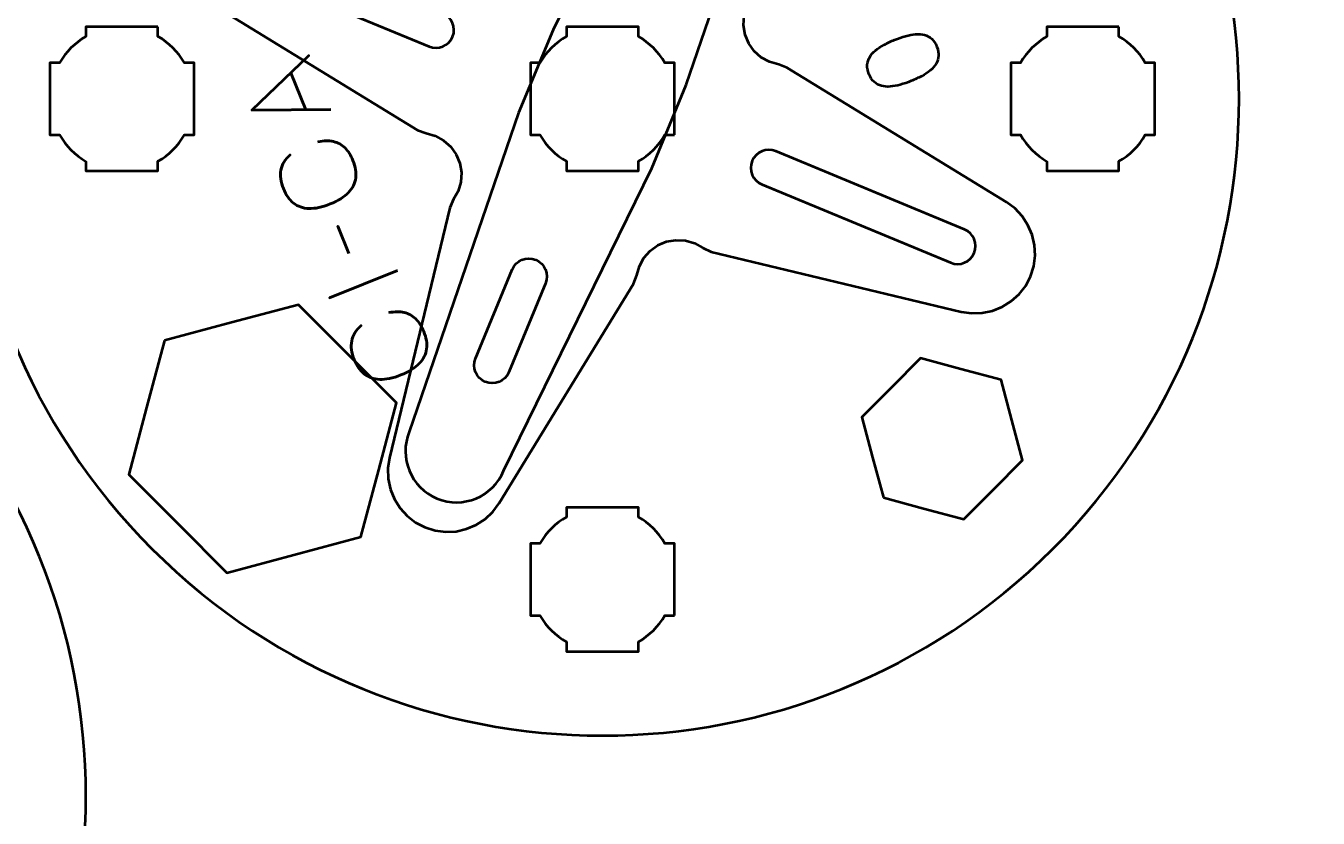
# Model space of a CAD drawing. Header units: centimetres. Extents: x -21 to 0, y -29.7 to 0.
# Drawn here: x -15.6 to -10.22, y -26.66 to -23.36 of the extents above; entities that cross this region are included whole.
import ezdxf

# ---------------------------------------------------------------- set-up
doc = ezdxf.new("R2010")
doc.units = ezdxf.units.CM
doc.header["$MEASUREMENT"] = 0
doc.layers.add('Layer 1', color=7, linetype='Continuous')

msp = doc.modelspace()

# ---------------------------------------------------------------- linework, layer by layer
at = {"layer": 'Layer 1', "color": 1, "lineweight": 53}
msp.add_open_spline([(-21.00003, -29.19995), (-21.00003, -29.19995), (-21.00003, -2.89992), (-21.00003, -2.89992), (-21.00003, -2.89992), (-21.00003, -2.81709), (-20.93286, -2.74992), (-20.85003, -2.74992), (-20.85003, -2.74992), (-20.7672, -2.74992), (-20.70003, -2.68275), (-20.70003, -2.59992), (-20.70003, -2.59992), (-20.70003, -2.51709), (-20.7672, -2.44992), (-20.85003, -2.44992), (-20.85003, -2.44992), (-20.93286, -2.44992), (-21.00003, -2.38275), (-21.00003, -2.29992), (-21.00003, -2.29992), (-21.00003, -2.21709), (-20.93286, -2.14992), (-20.85003, -2.14992), (-20.85003, -2.14992), (-20.7672, -2.14992), (-20.70003, -2.08275), (-20.70003, -1.99992), (-20.70003, -1.99992), (-20.70003, -1.91709), (-20.7672, -1.84992), (-20.85003, -1.84992), (-20.85003, -1.84992), (-20.93286, -1.84992), (-21.00003, -1.78275), (-21.00003, -1.69992), (-21.00003, -1.69992), (-21.00003, -1.61709), (-20.93286, -1.54992), (-20.85003, -1.54992), (-20.85003, -1.54992), (-20.7672, -1.54992), (-20.70003, -1.48275), (-20.70003, -1.39992), (-20.70003, -1.39992), (-20.70003, -1.31709), (-20.7672, -1.24992), (-20.85003, -1.24992), (-20.85003, -1.24992), (-20.93286, -1.24992), (-21.00003, -1.18275), (-21.00003, -1.09992), (-21.00003, -1.09992), (-21.00003, -1.09992), (-21.00003, -0.49992), (-21.00003, -0.49992), (-21.00003, -0.49992), (-21.00003, -0.22295), (-20.77694, 0.00004), (-20.49994, 0.00004), (-20.49994, 0.00004), (-20.49994, 0.00004), (-0.50008, 0.00004), (-0.50008, 0.00004), (-0.50008, 0.00004), (-0.22294, 0.00004), (0.00002, -0.22295), (0.00002, -0.49992), (0.00002, -0.49992), (0.00002, -0.49992), (0.00002, -29.19995), (0.00002, -29.19995), (0.00002, -29.19995), (0.00002, -29.47695), (-0.22294, -29.70004), (-0.50008, -29.70004), (-0.50008, -29.70004), (-0.50008, -29.70004), (-20.49994, -29.70004), (-20.49994, -29.70004), (-20.49994, -29.70004), (-20.77694, -29.70004), (-21.00003, -29.47695), (-21.00003, -29.19995)], degree=3, knots=[0, 0, 0, 0, 0.047619, 0.047619, 0.047619, 0.047619, 0.0952381, 0.0952381, 0.0952381, 0.0952381, 0.1428571, 0.1428571, 0.1428571, 0.1428571, 0.1904762, 0.1904762, 0.1904762, 0.1904762, 0.2380952, 0.2380952, 0.2380952, 0.2380952, 0.2857143, 0.2857143, 0.2857143, 0.2857143, 0.3333333, 0.3333333, 0.3333333, 0.3333333, 0.3809524, 0.3809524, 0.3809524, 0.3809524, 0.4285714, 0.4285714, 0.4285714, 0.4285714, 0.4761905, 0.4761905, 0.4761905, 0.4761905, 0.5238095, 0.5238095, 0.5238095, 0.5238095, 0.5714286, 0.5714286, 0.5714286, 0.5714286, 0.6190476, 0.6190476, 0.6190476, 0.6190476, 0.6666667, 0.6666667, 0.6666667, 0.6666667, 0.7142857, 0.7142857, 0.7142857, 0.7142857, 0.7619048, 0.7619048, 0.7619048, 0.7619048, 0.8095238, 0.8095238, 0.8095238, 0.8095238, 0.8571429, 0.8571429, 0.8571429, 0.8571429, 0.9047619, 0.9047619, 0.9047619, 0.9047619, 0.952381, 0.952381, 0.952381, 0.952381, 1, 1, 1, 1], dxfattribs=at)
at = {"layer": 'Layer 1', "color": 3, "lineweight": 53}
for points in [[(-15.07368, -21.78858), (-14.03898, -20.75388), (-12.36074, -20.75388), (-11.32601, -21.78861), (-11.32601, -21.78861), (-10.29131, -22.82331), (-10.29131, -24.50155), (-11.32601, -25.53625), (-11.32601, -25.53625), (-12.36074, -26.57097), (-14.03898, -26.57097), (-15.07368, -25.53627), (-15.07368, -25.53627), (-16.10841, -24.50155), (-16.10841, -22.82331), (-15.07368, -21.78858)], [(-19.87373, -24.68858), (-18.83903, -23.65388), (-17.16079, -23.65388), (-16.12606, -24.68861), (-16.12606, -24.68861), (-15.09136, -25.72331), (-15.09136, -27.40155), (-16.12606, -28.43625), (-16.12606, -28.43625), (-17.16079, -29.47097), (-18.83903, -29.47097), (-19.87373, -28.43627), (-19.87373, -28.43627), (-20.90846, -27.40155), (-20.90846, -25.72331), (-19.87373, -24.68858)]]:
    msp.add_open_spline(points, degree=3, knots=[0, 0, 0, 0, 0.25, 0.25, 0.25, 0.25, 0.5, 0.5, 0.5, 0.5, 0.75, 0.75, 0.75, 0.75, 1, 1, 1, 1], dxfattribs=at)
at = {"layer": 'Layer 1', "color": 5, "lineweight": 53}
for points, knots in [([(-14.08577, -25.15642), (-14.08577, -25.15642), (-13.8355, -24.11547), (-13.8355, -24.11547), (-13.8355, -24.11547), (-13.8355, -24.11547), (-13.81991, -24.07991), (-13.81991, -24.07991), (-13.81991, -24.07991), (-13.81991, -24.07991), (-13.80066, -24.04587), (-13.80066, -24.04587), (-13.80066, -24.04587), (-13.80066, -24.04587), (-13.78947, -24.0085), (-13.78947, -24.0085), (-13.78947, -24.0085), (-13.78947, -24.0085), (-13.78694, -23.96926), (-13.78694, -23.96926), (-13.78694, -23.96926), (-13.78694, -23.96926), (-13.79366, -23.9296), (-13.79366, -23.9296), (-13.79366, -23.9296), (-13.79366, -23.9296), (-13.80868, -23.89338), (-13.80868, -23.89338), (-13.80868, -23.89338), (-13.80868, -23.89338), (-13.83152, -23.86162), (-13.83152, -23.86162), (-13.83152, -23.86162), (-13.83152, -23.86162), (-13.86077, -23.83493), (-13.86077, -23.83493), (-13.86077, -23.83493), (-13.86077, -23.83493), (-13.89585, -23.81611), (-13.89585, -23.81611), (-13.89585, -23.81611), (-13.89585, -23.81611), (-13.93351, -23.80565), (-13.93351, -23.80565), (-13.93351, -23.80565), (-13.93351, -23.80565), (-13.96998, -23.79227), (-13.96998, -23.79227), (-13.96998, -23.79227), (-13.96998, -23.79227), (-14.88198, -23.23273), (-14.88198, -23.23273), (-14.88198, -23.23273), (-14.88198, -23.23273), (-14.91757, -23.20685), (-14.91757, -23.20685), (-14.91757, -23.20685), (-14.91757, -23.20685), (-14.94717, -23.17486), (-14.94717, -23.17486), (-14.94717, -23.17486), (-14.94717, -23.17486), (-14.97145, -23.13823), (-14.97145, -23.13823), (-14.97145, -23.13823), (-14.97145, -23.13823), (-14.9889, -23.09757), (-14.9889, -23.09757), (-14.9889, -23.09757), (-14.9889, -23.09757), (-14.99838, -23.0542), (-14.99838, -23.0542), (-14.99838, -23.0542), (-14.99838, -23.0542), (-15.00078, -23.01033), (-15.00078, -23.01033), (-15.00078, -23.01033), (-15.00078, -23.01033), (-14.99539, -22.96627), (-14.99539, -22.96627), (-14.99539, -22.96627), (-14.99539, -22.96627), (-14.98238, -22.9245), (-14.98238, -22.9245), (-14.98238, -22.9245), (-14.98238, -22.9245), (-14.96174, -22.88503), (-14.96174, -22.88503), (-14.96174, -22.88503), (-14.96174, -22.88503), (-14.93439, -22.85007), (-14.93439, -22.85007), (-14.93439, -22.85007), (-14.93439, -22.85007), (-14.90168, -22.82075), (-14.90168, -22.82075), (-14.90168, -22.82075), (-14.90168, -22.82075), (-14.86461, -22.79752), (-14.86461, -22.79752), (-14.86461, -22.79752), (-14.86461, -22.79752), (-14.82352, -22.7811), (-14.82352, -22.7811), (-14.82352, -22.7811), (-14.82352, -22.7811), (-14.78015, -22.77163), (-14.78015, -22.77163), (-14.78015, -22.77163), (-14.78015, -22.77163), (-14.7366, -22.76995), (-14.7366, -22.76995), (-14.7366, -22.76995), (-14.7366, -22.76995), (-14.69313, -22.77681), (-14.69313, -22.77681), (-14.69313, -22.77681), (-14.69313, -22.77681), (-13.6529, -23.02677), (-13.6529, -23.02677), (-13.6529, -23.02677), (-13.6529, -23.02677), (-13.61735, -23.04236), (-13.61735, -23.04236), (-13.61735, -23.04236), (-13.61735, -23.04236), (-13.58332, -23.0616), (-13.58332, -23.0616), (-13.58332, -23.0616), (-13.58332, -23.0616), (-13.54521, -23.07309), (-13.54521, -23.07309), (-13.54521, -23.07309), (-13.54521, -23.07309), (-13.50565, -23.0749), (-13.50565, -23.0749), (-13.50565, -23.0749), (-13.50565, -23.0749), (-13.46705, -23.06861), (-13.46705, -23.06861), (-13.46705, -23.06861), (-13.46705, -23.06861), (-13.43081, -23.05361), (-13.43081, -23.05361), (-13.43081, -23.05361), (-13.43081, -23.05361), (-13.39832, -23.03105), (-13.39832, -23.03105), (-13.39832, -23.03105), (-13.39832, -23.03105), (-13.37236, -23.0015), (-13.37236, -23.0015), (-13.37236, -23.0015), (-13.37236, -23.0015), (-13.35355, -22.96644), (-13.35355, -22.96644), (-13.35355, -22.96644), (-13.35355, -22.96644), (-13.34309, -22.92875), (-13.34309, -22.92875), (-13.34309, -22.92875), (-13.34309, -22.92875), (-13.32897, -22.89259), (-13.32897, -22.89259), (-13.32897, -22.89259), (-13.32897, -22.89259), (-12.77017, -21.9803), (-12.77017, -21.9803), (-12.77017, -21.9803), (-12.77017, -21.9803), (-12.7443, -21.94473), (-12.7443, -21.94473), (-12.7443, -21.94473), (-12.7443, -21.94473), (-12.71201, -21.91437), (-12.71201, -21.91437), (-12.71201, -21.91437), (-12.71201, -21.91437), (-12.67464, -21.89042), (-12.67464, -21.89042), (-12.67464, -21.89042), (-12.67464, -21.89042), (-12.63398, -21.87297), (-12.63398, -21.87297), (-12.63398, -21.87297), (-12.63398, -21.87297), (-12.59135, -21.86319), (-12.59135, -21.86319), (-12.59135, -21.86319), (-12.59135, -21.86319), (-12.54748, -21.86078), (-12.54748, -21.86078), (-12.54748, -21.86078), (-12.54748, -21.86078), (-12.50342, -21.86617), (-12.50342, -21.86617), (-12.50342, -21.86617), (-12.50342, -21.86617), (-12.46165, -21.87918), (-12.46165, -21.87918), (-12.46165, -21.87918), (-12.46165, -21.87918), (-12.42219, -21.89982), (-12.42219, -21.89982), (-12.42219, -21.89982), (-12.42219, -21.89982), (-12.38721, -21.92717), (-12.38721, -21.92717), (-12.38721, -21.92717), (-12.38721, -21.92717), (-12.35789, -21.95989), (-12.35789, -21.95989), (-12.35789, -21.95989), (-12.35789, -21.95989), (-12.33466, -21.99695), (-12.33466, -21.99695), (-12.33466, -21.99695), (-12.33466, -21.99695), (-12.31825, -22.03804), (-12.31825, -22.03804), (-12.31825, -22.03804), (-12.31825, -22.03804), (-12.30876, -22.08141), (-12.30876, -22.08141), (-12.30876, -22.08141), (-12.30876, -22.08141), (-12.30739, -22.1257), (-12.30739, -22.1257), (-12.30739, -22.1257), (-12.30739, -22.1257), (-12.31425, -22.16915), (-12.31425, -22.16915), (-12.31425, -22.16915), (-12.31425, -22.16915), (-12.56421, -23.20936), (-12.56421, -23.20936), (-12.56421, -23.20936), (-12.56421, -23.20936), (-12.5798, -23.24492), (-12.5798, -23.24492), (-12.5798, -23.24492), (-12.5798, -23.24492), (-12.59904, -23.27896), (-12.59904, -23.27896), (-12.59904, -23.27896), (-12.59904, -23.27896), (-12.61054, -23.31706), (-12.61054, -23.31706), (-12.61054, -23.31706), (-12.61054, -23.31706), (-12.61308, -23.35631), (-12.61308, -23.35631), (-12.61308, -23.35631), (-12.61308, -23.35631), (-12.60605, -23.39524), (-12.60605, -23.39524), (-12.60605, -23.39524), (-12.60605, -23.39524), (-12.59104, -23.43146), (-12.59104, -23.43146), (-12.59104, -23.43146), (-12.59104, -23.43146), (-12.56818, -23.46322), (-12.56818, -23.46322), (-12.56818, -23.46322), (-12.56818, -23.46322), (-12.53894, -23.4899), (-12.53894, -23.4899), (-12.53894, -23.4899), (-12.53894, -23.4899), (-12.50387, -23.50872), (-12.50387, -23.50872), (-12.50387, -23.50872), (-12.50387, -23.50872), (-12.4662, -23.51918), (-12.4662, -23.51918), (-12.4662, -23.51918), (-12.4662, -23.51918), (-12.43076, -23.533), (-12.43076, -23.533), (-12.43076, -23.533), (-12.43076, -23.533), (-11.51774, -24.09209), (-11.51774, -24.09209), (-11.51774, -24.09209), (-11.51774, -24.09209), (-11.48217, -24.11798), (-11.48217, -24.11798), (-11.48217, -24.11798), (-11.48217, -24.11798), (-11.45254, -24.14997), (-11.45254, -24.14997), (-11.45254, -24.14997), (-11.45254, -24.14997), (-11.42858, -24.18733), (-11.42858, -24.18733), (-11.42858, -24.18733), (-11.42858, -24.18733), (-11.41113, -24.22799), (-11.41113, -24.22799), (-11.41113, -24.22799), (-11.41113, -24.22799), (-11.40135, -24.27063), (-11.40135, -24.27063), (-11.40135, -24.27063), (-11.40135, -24.27063), (-11.39896, -24.31449), (-11.39896, -24.31449), (-11.39896, -24.31449), (-11.39896, -24.31449), (-11.40433, -24.35856), (-11.40433, -24.35856), (-11.40433, -24.35856), (-11.40433, -24.35856), (-11.41765, -24.40106), (-11.41765, -24.40106), (-11.41765, -24.40106), (-11.41765, -24.40106), (-11.43799, -24.4398), (-11.43799, -24.4398), (-11.43799, -24.4398), (-11.43799, -24.4398), (-11.46534, -24.47476), (-11.46534, -24.47476), (-11.46534, -24.47476), (-11.46534, -24.47476), (-11.49805, -24.50408), (-11.49805, -24.50408), (-11.49805, -24.50408), (-11.49805, -24.50408), (-11.53542, -24.52805), (-11.53542, -24.52805), (-11.53542, -24.52805), (-11.53542, -24.52805), (-11.57651, -24.54446), (-11.57651, -24.54446), (-11.57651, -24.54446), (-11.57651, -24.54446), (-11.61957, -24.5532), (-11.61957, -24.5532), (-11.61957, -24.5532), (-11.61957, -24.5532), (-11.66314, -24.55488), (-11.66314, -24.55488), (-11.66314, -24.55488), (-11.66314, -24.55488), (-11.7066, -24.54802), (-11.7066, -24.54802), (-11.7066, -24.54802), (-11.7066, -24.54802), (-12.74784, -24.2985), (-12.74784, -24.2985), (-12.74784, -24.2985), (-12.74784, -24.2985), (-12.78236, -24.28248), (-12.78236, -24.28248), (-12.78236, -24.28248), (-12.78236, -24.28248), (-12.8164, -24.26323), (-12.8164, -24.26323), (-12.8164, -24.26323), (-12.8164, -24.26323), (-12.85451, -24.25174), (-12.85451, -24.25174), (-12.85451, -24.25174), (-12.85451, -24.25174), (-12.89405, -24.24994), (-12.89405, -24.24994), (-12.89405, -24.24994), (-12.89405, -24.24994), (-12.93267, -24.25623), (-12.93267, -24.25623), (-12.93267, -24.25623), (-12.93267, -24.25623), (-12.96889, -24.27123), (-12.96889, -24.27123), (-12.96889, -24.27123), (-12.96889, -24.27123), (-13.00169, -24.29452), (-13.00169, -24.29452), (-13.00169, -24.29452), (-13.00169, -24.29452), (-13.02765, -24.32406), (-13.02765, -24.32406), (-13.02765, -24.32406), (-13.02765, -24.32406), (-13.04616, -24.3584), (-13.04616, -24.3584), (-13.04616, -24.3584), (-13.04616, -24.3584), (-13.05662, -24.39608), (-13.05662, -24.39608), (-13.05662, -24.39608), (-13.05662, -24.39608), (-13.07075, -24.43224), (-13.07075, -24.43224), (-13.07075, -24.43224), (-13.07075, -24.43224), (-13.62984, -25.34527), (-13.62984, -25.34527), (-13.62984, -25.34527), (-13.62984, -25.34527), (-13.65572, -25.38085), (-13.65572, -25.38085), (-13.65572, -25.38085), (-13.65572, -25.38085), (-13.68801, -25.4112), (-13.68801, -25.4112), (-13.68801, -25.4112), (-13.68801, -25.4112), (-13.72538, -25.43516), (-13.72538, -25.43516), (-13.72538, -25.43516), (-13.72538, -25.43516), (-13.76574, -25.45188), (-13.76574, -25.45188), (-13.76574, -25.45188), (-13.76574, -25.45188), (-13.80867, -25.46239), (-13.80867, -25.46239), (-13.80867, -25.46239), (-13.80867, -25.46239), (-13.85224, -25.46407), (-13.85224, -25.46407), (-13.85224, -25.46407), (-13.85224, -25.46407), (-13.89631, -25.45867), (-13.89631, -25.45867), (-13.89631, -25.45867), (-13.89631, -25.45867), (-13.93881, -25.44536), (-13.93881, -25.44536), (-13.93881, -25.44536), (-13.93881, -25.44536), (-13.97754, -25.42502), (-13.97754, -25.42502), (-13.97754, -25.42502), (-13.97754, -25.42502), (-14.01251, -25.39768), (-14.01251, -25.39768), (-14.01251, -25.39768), (-14.01251, -25.39768), (-14.04213, -25.36569), (-14.04213, -25.36569), (-14.04213, -25.36569), (-14.04213, -25.36569), (-14.06506, -25.3279), (-14.06506, -25.3279), (-14.06506, -25.3279), (-14.06506, -25.3279), (-14.08177, -25.28754), (-14.08177, -25.28754), (-14.08177, -25.28754), (-14.08177, -25.28754), (-14.09126, -25.24417), (-14.09126, -25.24417), (-14.09126, -25.24417), (-14.09126, -25.24417), (-14.09262, -25.19988), (-14.09262, -25.19988), (-14.09262, -25.19988), (-14.09262, -25.19988), (-14.08577, -25.15642), (-14.08577, -25.15642)], [0, 0, 0, 0, 0.0086207, 0.0086207, 0.0086207, 0.0086207, 0.0172414, 0.0172414, 0.0172414, 0.0172414, 0.0258621, 0.0258621, 0.0258621, 0.0258621, 0.0344828, 0.0344828, 0.0344828, 0.0344828, 0.0431034, 0.0431034, 0.0431034, 0.0431034, 0.0517241, 0.0517241, 0.0517241, 0.0517241, 0.0603448, 0.0603448, 0.0603448, 0.0603448, 0.0689655, 0.0689655, 0.0689655, 0.0689655, 0.0775862, 0.0775862, 0.0775862, 0.0775862, 0.0862069, 0.0862069, 0.0862069, 0.0862069, 0.0948276, 0.0948276, 0.0948276, 0.0948276, 0.1034483, 0.1034483, 0.1034483, 0.1034483, 0.112069, 0.112069, 0.112069, 0.112069, 0.1206897, 0.1206897, 0.1206897, 0.1206897, 0.1293103, 0.1293103, 0.1293103, 0.1293103, 0.137931, 0.137931, 0.137931, 0.137931, 0.1465517, 0.1465517, 0.1465517, 0.1465517, 0.1551724, 0.1551724, 0.1551724, 0.1551724, 0.1637931, 0.1637931, 0.1637931, 0.1637931, 0.1724138, 0.1724138, 0.1724138, 0.1724138, 0.1810345, 0.1810345, 0.1810345, 0.1810345, 0.1896552, 0.1896552, 0.1896552, 0.1896552, 0.1982759, 0.1982759, 0.1982759, 0.1982759, 0.2068966, 0.2068966, 0.2068966, 0.2068966, 0.2155172, 0.2155172, 0.2155172, 0.2155172, 0.2241379, 0.2241379, 0.2241379, 0.2241379, 0.2327586, 0.2327586, 0.2327586, 0.2327586, 0.2413793, 0.2413793, 0.2413793, 0.2413793, 0.25, 0.25, 0.25, 0.25, 0.2586207, 0.2586207, 0.2586207, 0.2586207, 0.2672414, 0.2672414, 0.2672414, 0.2672414, 0.2758621, 0.2758621, 0.2758621, 0.2758621, 0.2844828, 0.2844828, 0.2844828, 0.2844828, 0.2931034, 0.2931034, 0.2931034, 0.2931034, 0.3017241, 0.3017241, 0.3017241, 0.3017241, 0.3103448, 0.3103448, 0.3103448, 0.3103448, 0.3189655, 0.3189655, 0.3189655, 0.3189655, 0.3275862, 0.3275862, 0.3275862, 0.3275862, 0.3362069, 0.3362069, 0.3362069, 0.3362069, 0.3448276, 0.3448276, 0.3448276, 0.3448276, 0.3534483, 0.3534483, 0.3534483, 0.3534483, 0.362069, 0.362069, 0.362069, 0.362069, 0.3706897, 0.3706897, 0.3706897, 0.3706897, 0.3793103, 0.3793103, 0.3793103, 0.3793103, 0.387931, 0.387931, 0.387931, 0.387931, 0.3965517, 0.3965517, 0.3965517, 0.3965517, 0.4051724, 0.4051724, 0.4051724, 0.4051724, 0.4137931, 0.4137931, 0.4137931, 0.4137931, 0.4224138, 0.4224138, 0.4224138, 0.4224138, 0.4310345, 0.4310345, 0.4310345, 0.4310345, 0.4396552, 0.4396552, 0.4396552, 0.4396552, 0.4482759, 0.4482759, 0.4482759, 0.4482759, 0.4568966, 0.4568966, 0.4568966, 0.4568966, 0.4655172, 0.4655172, 0.4655172, 0.4655172, 0.4741379, 0.4741379, 0.4741379, 0.4741379, 0.4827586, 0.4827586, 0.4827586, 0.4827586, 0.4913793, 0.4913793, 0.4913793, 0.4913793, 0.5, 0.5, 0.5, 0.5, 0.5086207, 0.5086207, 0.5086207, 0.5086207, 0.5172414, 0.5172414, 0.5172414, 0.5172414, 0.5258621, 0.5258621, 0.5258621, 0.5258621, 0.5344828, 0.5344828, 0.5344828, 0.5344828, 0.5431034, 0.5431034, 0.5431034, 0.5431034, 0.5517241, 0.5517241, 0.5517241, 0.5517241, 0.5603448, 0.5603448, 0.5603448, 0.5603448, 0.5689655, 0.5689655, 0.5689655, 0.5689655, 0.5775862, 0.5775862, 0.5775862, 0.5775862, 0.5862069, 0.5862069, 0.5862069, 0.5862069, 0.5948276, 0.5948276, 0.5948276, 0.5948276, 0.6034483, 0.6034483, 0.6034483, 0.6034483, 0.612069, 0.612069, 0.612069, 0.612069, 0.6206897, 0.6206897, 0.6206897, 0.6206897, 0.6293103, 0.6293103, 0.6293103, 0.6293103, 0.637931, 0.637931, 0.637931, 0.637931, 0.6465517, 0.6465517, 0.6465517, 0.6465517, 0.6551724, 0.6551724, 0.6551724, 0.6551724, 0.6637931, 0.6637931, 0.6637931, 0.6637931, 0.6724138, 0.6724138, 0.6724138, 0.6724138, 0.6810345, 0.6810345, 0.6810345, 0.6810345, 0.6896552, 0.6896552, 0.6896552, 0.6896552, 0.6982759, 0.6982759, 0.6982759, 0.6982759, 0.7068966, 0.7068966, 0.7068966, 0.7068966, 0.7155172, 0.7155172, 0.7155172, 0.7155172, 0.7241379, 0.7241379, 0.7241379, 0.7241379, 0.7327586, 0.7327586, 0.7327586, 0.7327586, 0.7413793, 0.7413793, 0.7413793, 0.7413793, 0.75, 0.75, 0.75, 0.75, 0.7586207, 0.7586207, 0.7586207, 0.7586207, 0.7672414, 0.7672414, 0.7672414, 0.7672414, 0.7758621, 0.7758621, 0.7758621, 0.7758621, 0.7844828, 0.7844828, 0.7844828, 0.7844828, 0.7931034, 0.7931034, 0.7931034, 0.7931034, 0.8017241, 0.8017241, 0.8017241, 0.8017241, 0.8103448, 0.8103448, 0.8103448, 0.8103448, 0.8189655, 0.8189655, 0.8189655, 0.8189655, 0.8275862, 0.8275862, 0.8275862, 0.8275862, 0.8362069, 0.8362069, 0.8362069, 0.8362069, 0.8448276, 0.8448276, 0.8448276, 0.8448276, 0.8534483, 0.8534483, 0.8534483, 0.8534483, 0.862069, 0.862069, 0.862069, 0.862069, 0.8706897, 0.8706897, 0.8706897, 0.8706897, 0.8793103, 0.8793103, 0.8793103, 0.8793103, 0.887931, 0.887931, 0.887931, 0.887931, 0.8965517, 0.8965517, 0.8965517, 0.8965517, 0.9051724, 0.9051724, 0.9051724, 0.9051724, 0.9137931, 0.9137931, 0.9137931, 0.9137931, 0.9224138, 0.9224138, 0.9224138, 0.9224138, 0.9310345, 0.9310345, 0.9310345, 0.9310345, 0.9396552, 0.9396552, 0.9396552, 0.9396552, 0.9482759, 0.9482759, 0.9482759, 0.9482759, 0.9568966, 0.9568966, 0.9568966, 0.9568966, 0.9655172, 0.9655172, 0.9655172, 0.9655172, 0.9741379, 0.9741379, 0.9741379, 0.9741379, 0.9827586, 0.9827586, 0.9827586, 0.9827586, 0.9913793, 0.9913793, 0.9913793, 0.9913793, 1, 1, 1, 1]), ([(-12.85095, -23.604), (-12.85095, -23.604), (-12.99445, -23.95045), (-12.99445, -23.95045), (-12.99445, -23.95045), (-12.99445, -23.95045), (-13.61105, -25.2104), (-13.61105, -25.2104), (-13.61105, -25.2104), (-13.65584, -25.31853), (-13.78056, -25.37019), (-13.88869, -25.3254), (-13.88869, -25.3254), (-13.99682, -25.28061), (-14.04849, -25.15589), (-14.0037, -25.04776), (-14.0037, -25.04776), (-14.0037, -25.04776), (-13.54878, -23.72084), (-13.54878, -23.72084), (-13.54878, -23.72084), (-13.54878, -23.72084), (-13.40527, -23.37439), (-13.40527, -23.37439), (-13.40527, -23.37439), (-13.40527, -23.37439), (-12.78868, -22.11444), (-12.78868, -22.11444), (-12.78868, -22.11444), (-12.74389, -22.00631), (-12.61916, -21.95465), (-12.51103, -21.99944), (-12.51103, -21.99944), (-12.4029, -22.04423), (-12.35124, -22.16895), (-12.39603, -22.27708), (-12.39603, -22.27708), (-12.39603, -22.27708), (-12.85095, -23.604), (-12.85095, -23.604)], [0, 0, 0, 0, 0.1, 0.1, 0.1, 0.1, 0.2, 0.2, 0.2, 0.2, 0.3, 0.3, 0.3, 0.3, 0.4, 0.4, 0.4, 0.4, 0.5, 0.5, 0.5, 0.5, 0.6, 0.6, 0.6, 0.6, 0.7, 0.7, 0.7, 0.7, 0.8, 0.8, 0.8, 0.8, 0.9, 0.9, 0.9, 0.9, 1, 1, 1, 1]), ([(-11.80788, -23.44514), (-11.81347, -23.43141), (-11.82065, -23.42055), (-11.82933, -23.41265), (-11.82933, -23.41265), (-11.83808, -23.40467), (-11.84804, -23.39922), (-11.85931, -23.39616), (-11.85931, -23.39616), (-11.87058, -23.39316), (-11.88284, -23.39214), (-11.89611, -23.39315), (-11.89611, -23.39315), (-11.90938, -23.39417), (-11.92338, -23.39673), (-11.9381, -23.4009), (-11.9381, -23.4009), (-11.95288, -23.40501), (-11.96802, -23.41031), (-11.98374, -23.41665), (-11.98374, -23.41665), (-11.99932, -23.42295), (-12.01391, -23.42966), (-12.02731, -23.43695), (-12.02731, -23.43695), (-12.04078, -23.44418), (-12.05263, -23.45204), (-12.06287, -23.46056), (-12.06287, -23.46056), (-12.07318, -23.46908), (-12.0813, -23.47832), (-12.08731, -23.48829), (-12.08731, -23.48829), (-12.09333, -23.49833), (-12.09673, -23.50923), (-12.09754, -23.52094), (-12.09754, -23.52094), (-12.09829, -23.53271), (-12.09592, -23.5455), (-12.09047, -23.55932), (-12.09047, -23.55932), (-12.0848, -23.57305), (-12.07763, -23.58391), (-12.06888, -23.59182), (-12.06888, -23.59182), (-12.06013, -23.59972), (-12.05015, -23.60525), (-12.03889, -23.60823), (-12.03889, -23.60823), (-12.02757, -23.61123), (-12.0153, -23.61225), (-12.00202, -23.61124), (-12.00202, -23.61124), (-11.98874, -23.61022), (-11.97476, -23.60767), (-11.96005, -23.60349), (-11.96005, -23.60349), (-11.94533, -23.59938), (-11.93018, -23.59416), (-11.9146, -23.5878), (-11.9146, -23.5878), (-11.89889, -23.58152), (-11.8843, -23.57473), (-11.87082, -23.56744), (-11.87082, -23.56744), (-11.85736, -23.56022), (-11.84543, -23.55235), (-11.83519, -23.54383), (-11.83519, -23.54383), (-11.82497, -23.53538), (-11.81684, -23.52607), (-11.8109, -23.5161), (-11.8109, -23.5161), (-11.80488, -23.50614), (-11.80148, -23.49523), (-11.80074, -23.48346), (-11.80074, -23.48346), (-11.8, -23.47174), (-11.80236, -23.45895), (-11.80788, -23.44514)], [0, 0, 0, 0, 0.05, 0.05, 0.05, 0.05, 0.1, 0.1, 0.1, 0.1, 0.15, 0.15, 0.15, 0.15, 0.2, 0.2, 0.2, 0.2, 0.25, 0.25, 0.25, 0.25, 0.3, 0.3, 0.3, 0.3, 0.35, 0.35, 0.35, 0.35, 0.4, 0.4, 0.4, 0.4, 0.45, 0.45, 0.45, 0.45, 0.5, 0.5, 0.5, 0.5, 0.55, 0.55, 0.55, 0.55, 0.6, 0.6, 0.6, 0.6, 0.65, 0.65, 0.65, 0.65, 0.7, 0.7, 0.7, 0.7, 0.75, 0.75, 0.75, 0.75, 0.8, 0.8, 0.8, 0.8, 0.85, 0.85, 0.85, 0.85, 0.9, 0.9, 0.9, 0.9, 0.95, 0.95, 0.95, 0.95, 1, 1, 1, 1]), ([(-11.80788, -23.44514), (-11.81347, -23.43141), (-11.82065, -23.42055), (-11.82933, -23.41265), (-11.82933, -23.41265), (-11.83808, -23.40467), (-11.84804, -23.39922), (-11.85931, -23.39616), (-11.85931, -23.39616), (-11.87058, -23.39316), (-11.88284, -23.39214), (-11.89611, -23.39315), (-11.89611, -23.39315), (-11.90938, -23.39417), (-11.92338, -23.39673), (-11.9381, -23.4009), (-11.9381, -23.4009), (-11.95288, -23.40501), (-11.96802, -23.41031), (-11.98374, -23.41665), (-11.98374, -23.41665), (-11.99932, -23.42295), (-12.01391, -23.42966), (-12.02731, -23.43695), (-12.02731, -23.43695), (-12.04078, -23.44418), (-12.05263, -23.45204), (-12.06287, -23.46056), (-12.06287, -23.46056), (-12.07318, -23.46908), (-12.0813, -23.47832), (-12.08731, -23.48829), (-12.08731, -23.48829), (-12.09333, -23.49833), (-12.09673, -23.50923), (-12.09754, -23.52094), (-12.09754, -23.52094), (-12.09829, -23.53271), (-12.09592, -23.5455), (-12.09047, -23.55932), (-12.09047, -23.55932), (-12.0848, -23.57305), (-12.07763, -23.58391), (-12.06888, -23.59182), (-12.06888, -23.59182), (-12.06013, -23.59972), (-12.05015, -23.60525), (-12.03889, -23.60823), (-12.03889, -23.60823), (-12.02757, -23.61123), (-12.0153, -23.61225), (-12.00202, -23.61124), (-12.00202, -23.61124), (-11.98874, -23.61022), (-11.97476, -23.60767), (-11.96005, -23.60349), (-11.96005, -23.60349), (-11.94533, -23.59938), (-11.93018, -23.59416), (-11.9146, -23.5878), (-11.9146, -23.5878), (-11.89889, -23.58152), (-11.8843, -23.57473), (-11.87082, -23.56744), (-11.87082, -23.56744), (-11.85736, -23.56022), (-11.84543, -23.55235), (-11.83519, -23.54383), (-11.83519, -23.54383), (-11.82497, -23.53538), (-11.81684, -23.52607), (-11.8109, -23.5161), (-11.8109, -23.5161), (-11.80488, -23.50614), (-11.80148, -23.49523), (-11.80074, -23.48346), (-11.80074, -23.48346), (-11.8, -23.47174), (-11.80236, -23.45895), (-11.80788, -23.44514)], [0, 0, 0, 0, 0.05, 0.05, 0.05, 0.05, 0.1, 0.1, 0.1, 0.1, 0.15, 0.15, 0.15, 0.15, 0.2, 0.2, 0.2, 0.2, 0.25, 0.25, 0.25, 0.25, 0.3, 0.3, 0.3, 0.3, 0.35, 0.35, 0.35, 0.35, 0.4, 0.4, 0.4, 0.4, 0.45, 0.45, 0.45, 0.45, 0.5, 0.5, 0.5, 0.5, 0.55, 0.55, 0.55, 0.55, 0.6, 0.6, 0.6, 0.6, 0.65, 0.65, 0.65, 0.65, 0.7, 0.7, 0.7, 0.7, 0.75, 0.75, 0.75, 0.75, 0.8, 0.8, 0.8, 0.8, 0.85, 0.85, 0.85, 0.85, 0.9, 0.9, 0.9, 0.9, 0.95, 0.95, 0.95, 0.95, 1, 1, 1, 1]), ([(-14.33088, -23.70696), (-14.33088, -23.70696), (-14.6592, -23.70903), (-14.6592, -23.70903), (-14.6592, -23.70903), (-14.6592, -23.70903), (-14.42177, -23.48208), (-14.42177, -23.48208), (-14.42177, -23.48208), (-14.42177, -23.48208), (-14.6592, -23.70903), (-14.6592, -23.70903), (-14.6592, -23.70903), (-14.6592, -23.70903), (-14.33088, -23.70696), (-14.33088, -23.70696)], [0, 0, 0, 0, 0.25, 0.25, 0.25, 0.25, 0.5, 0.5, 0.5, 0.5, 0.75, 0.75, 0.75, 0.75, 1, 1, 1, 1]), ([(-14.43425, -23.70768), (-14.43425, -23.70768), (-14.49641, -23.55382), (-14.49641, -23.55382), (-14.49641, -23.55382), (-14.49641, -23.55382), (-14.43425, -23.70768), (-14.43425, -23.70768)], [0, 0, 0, 0, 0.5, 0.5, 0.5, 0.5, 1, 1, 1, 1]), ([(-14.38394, -23.84069), (-14.35976, -23.83589), (-14.33831, -23.83565), (-14.31965, -23.84011), (-14.31965, -23.84011), (-14.30099, -23.84458), (-14.28492, -23.85347), (-14.27141, -23.86671), (-14.27141, -23.86671), (-14.25792, -23.87996), (-14.24684, -23.89733), (-14.23821, -23.9188), (-14.23821, -23.9188), (-14.22758, -23.94492), (-14.22369, -23.96909), (-14.22657, -23.99143), (-14.22657, -23.99143), (-14.22944, -24.01377), (-14.23965, -24.034), (-14.25716, -24.05219), (-14.25716, -24.05219), (-14.27474, -24.07038), (-14.30015, -24.08625), (-14.33356, -24.09979), (-14.33356, -24.09979), (-14.36691, -24.11318), (-14.39618, -24.11942), (-14.42143, -24.11857), (-14.42143, -24.11857), (-14.44668, -24.11764), (-14.46807, -24.11019), (-14.48572, -24.09613), (-14.48572, -24.09613), (-14.50338, -24.08208), (-14.51739, -24.06199), (-14.52789, -24.03586), (-14.52789, -24.03586), (-14.53929, -24.00796), (-14.54273, -23.98218), (-14.53836, -23.95851), (-14.53836, -23.95851), (-14.53399, -23.93483), (-14.52103, -23.91358), (-14.49949, -23.89471), (-14.49949, -23.89471), (-14.52103, -23.91358), (-14.53399, -23.93483), (-14.53836, -23.95851), (-14.53836, -23.95851), (-14.54273, -23.98218), (-14.53929, -24.00796), (-14.52789, -24.03586), (-14.52789, -24.03586), (-14.51739, -24.06199), (-14.50338, -24.08208), (-14.48572, -24.09613), (-14.48572, -24.09613), (-14.46807, -24.11019), (-14.44668, -24.11764), (-14.42143, -24.11857), (-14.42143, -24.11857), (-14.39618, -24.11942), (-14.36691, -24.11318), (-14.33356, -24.09979), (-14.33356, -24.09979), (-14.30015, -24.08625), (-14.27474, -24.07038), (-14.25716, -24.05219), (-14.25716, -24.05219), (-14.23965, -24.034), (-14.22944, -24.01377), (-14.22657, -23.99143), (-14.22657, -23.99143), (-14.22369, -23.96909), (-14.22758, -23.94492), (-14.23821, -23.9188), (-14.23821, -23.9188), (-14.24684, -23.89733), (-14.25792, -23.87996), (-14.27141, -23.86671), (-14.27141, -23.86671), (-14.28492, -23.85347), (-14.30099, -23.84458), (-14.31965, -23.84011), (-14.31965, -23.84011), (-14.33831, -23.83565), (-14.35976, -23.83589), (-14.38394, -23.84069)], [0, 0, 0, 0, 0.0454545, 0.0454545, 0.0454545, 0.0454545, 0.0909091, 0.0909091, 0.0909091, 0.0909091, 0.1363636, 0.1363636, 0.1363636, 0.1363636, 0.1818182, 0.1818182, 0.1818182, 0.1818182, 0.2272727, 0.2272727, 0.2272727, 0.2272727, 0.2727273, 0.2727273, 0.2727273, 0.2727273, 0.3181818, 0.3181818, 0.3181818, 0.3181818, 0.3636364, 0.3636364, 0.3636364, 0.3636364, 0.4090909, 0.4090909, 0.4090909, 0.4090909, 0.4545455, 0.4545455, 0.4545455, 0.4545455, 0.5, 0.5, 0.5, 0.5, 0.5454545, 0.5454545, 0.5454545, 0.5454545, 0.5909091, 0.5909091, 0.5909091, 0.5909091, 0.6363636, 0.6363636, 0.6363636, 0.6363636, 0.6818182, 0.6818182, 0.6818182, 0.6818182, 0.7272727, 0.7272727, 0.7272727, 0.7272727, 0.7727273, 0.7727273, 0.7727273, 0.7727273, 0.8181818, 0.8181818, 0.8181818, 0.8181818, 0.8636364, 0.8636364, 0.8636364, 0.8636364, 0.9090909, 0.9090909, 0.9090909, 0.9090909, 0.9545455, 0.9545455, 0.9545455, 0.9545455, 1, 1, 1, 1]), ([(-14.25562, -24.30572), (-14.25562, -24.30572), (-14.30176, -24.1915), (-14.30176, -24.1915), (-14.30176, -24.1915), (-14.30176, -24.1915), (-14.25562, -24.30572), (-14.25562, -24.30572)], [0, 0, 0, 0, 0.5, 0.5, 0.5, 0.5, 1, 1, 1, 1]), ([(-14.05332, -24.37604), (-14.05332, -24.37604), (-14.33634, -24.49034), (-14.33634, -24.49034), (-14.33634, -24.49034), (-14.33634, -24.49034), (-14.05332, -24.37604), (-14.05332, -24.37604)], [0, 0, 0, 0, 0.5, 0.5, 0.5, 0.5, 1, 1, 1, 1]), ([(-14.08926, -24.55211), (-14.06508, -24.54731), (-14.04363, -24.54707), (-14.02497, -24.55153), (-14.02497, -24.55153), (-14.00631, -24.556), (-13.99024, -24.56489), (-13.97673, -24.57813), (-13.97673, -24.57813), (-13.96324, -24.59138), (-13.95216, -24.60875), (-13.94353, -24.63022), (-13.94353, -24.63022), (-13.9329, -24.65634), (-13.92901, -24.68051), (-13.93189, -24.70285), (-13.93189, -24.70285), (-13.93476, -24.72519), (-13.94497, -24.74542), (-13.96248, -24.76361), (-13.96248, -24.76361), (-13.98006, -24.7818), (-14.00547, -24.79767), (-14.03888, -24.81121), (-14.03888, -24.81121), (-14.07223, -24.8246), (-14.1015, -24.83084), (-14.12675, -24.82999), (-14.12675, -24.82999), (-14.152, -24.82906), (-14.17339, -24.82161), (-14.19104, -24.80755), (-14.19104, -24.80755), (-14.2087, -24.7935), (-14.22271, -24.77341), (-14.23321, -24.74728), (-14.23321, -24.74728), (-14.24461, -24.71938), (-14.24805, -24.6936), (-14.24368, -24.66993), (-14.24368, -24.66993), (-14.23931, -24.64625), (-14.22635, -24.625), (-14.20481, -24.60613), (-14.20481, -24.60613), (-14.22635, -24.625), (-14.23931, -24.64625), (-14.24368, -24.66993), (-14.24368, -24.66993), (-14.24805, -24.6936), (-14.24461, -24.71938), (-14.23321, -24.74728), (-14.23321, -24.74728), (-14.22271, -24.77341), (-14.2087, -24.7935), (-14.19104, -24.80755), (-14.19104, -24.80755), (-14.17339, -24.82161), (-14.152, -24.82906), (-14.12675, -24.82999), (-14.12675, -24.82999), (-14.1015, -24.83084), (-14.07223, -24.8246), (-14.03888, -24.81121), (-14.03888, -24.81121), (-14.00547, -24.79767), (-13.98006, -24.7818), (-13.96248, -24.76361), (-13.96248, -24.76361), (-13.94497, -24.74542), (-13.93476, -24.72519), (-13.93189, -24.70285), (-13.93189, -24.70285), (-13.92901, -24.68051), (-13.9329, -24.65634), (-13.94353, -24.63022), (-13.94353, -24.63022), (-13.95216, -24.60875), (-13.96324, -24.59138), (-13.97673, -24.57813), (-13.97673, -24.57813), (-13.99024, -24.56489), (-14.00631, -24.556), (-14.02497, -24.55153), (-14.02497, -24.55153), (-14.04363, -24.54707), (-14.06508, -24.54731), (-14.08926, -24.55211)], [0, 0, 0, 0, 0.0454545, 0.0454545, 0.0454545, 0.0454545, 0.0909091, 0.0909091, 0.0909091, 0.0909091, 0.1363636, 0.1363636, 0.1363636, 0.1363636, 0.1818182, 0.1818182, 0.1818182, 0.1818182, 0.2272727, 0.2272727, 0.2272727, 0.2272727, 0.2727273, 0.2727273, 0.2727273, 0.2727273, 0.3181818, 0.3181818, 0.3181818, 0.3181818, 0.3636364, 0.3636364, 0.3636364, 0.3636364, 0.4090909, 0.4090909, 0.4090909, 0.4090909, 0.4545455, 0.4545455, 0.4545455, 0.4545455, 0.5, 0.5, 0.5, 0.5, 0.5454545, 0.5454545, 0.5454545, 0.5454545, 0.5909091, 0.5909091, 0.5909091, 0.5909091, 0.6363636, 0.6363636, 0.6363636, 0.6363636, 0.6818182, 0.6818182, 0.6818182, 0.6818182, 0.7272727, 0.7272727, 0.7272727, 0.7272727, 0.7727273, 0.7727273, 0.7727273, 0.7727273, 0.8181818, 0.8181818, 0.8181818, 0.8181818, 0.8636364, 0.8636364, 0.8636364, 0.8636364, 0.9090909, 0.9090909, 0.9090909, 0.9090909, 0.9545455, 0.9545455, 0.9545455, 0.9545455, 1, 1, 1, 1])]:
    msp.add_open_spline(points, degree=3, knots=knots, dxfattribs=at)
at = {"layer": 'Layer 1', "lineweight": 53}
for points, knots in [([(-13.86408, -23.30611), (-13.82583, -23.32196), (-13.80765, -23.36584), (-13.82349, -23.4041), (-13.82349, -23.4041), (-13.83934, -23.44236), (-13.88323, -23.46054), (-13.92149, -23.44469), (-13.92149, -23.44469), (-13.92149, -23.44469), (-14.70678, -23.11941), (-14.70678, -23.11941), (-14.70678, -23.11941), (-14.74504, -23.10356), (-14.76322, -23.05968), (-14.74737, -23.02142), (-14.74737, -23.02142), (-14.73153, -22.98316), (-14.68764, -22.96498), (-14.64938, -22.98083), (-14.64938, -22.98083), (-14.64938, -22.98083), (-13.86408, -23.30611), (-13.86408, -23.30611)], [0, 0, 0, 0, 0.1666667, 0.1666667, 0.1666667, 0.1666667, 0.3333333, 0.3333333, 0.3333333, 0.3333333, 0.5, 0.5, 0.5, 0.5, 0.6666667, 0.6666667, 0.6666667, 0.6666667, 0.8333333, 0.8333333, 0.8333333, 0.8333333, 1, 1, 1, 1]), ([(-15.04988, -23.36239), (-15.04988, -23.36239), (-15.04988, -23.40259), (-15.04988, -23.40259), (-15.04988, -23.40259), (-15.00436, -23.42892), (-14.96643, -23.46688), (-14.9401, -23.51239), (-14.9401, -23.51239), (-14.9401, -23.51239), (-14.89988, -23.51239), (-14.89988, -23.51239), (-14.89988, -23.51239), (-14.89988, -23.51239), (-14.89988, -23.81239), (-14.89988, -23.81239), (-14.89988, -23.81239), (-14.89988, -23.81239), (-14.94007, -23.81239), (-14.94007, -23.81239), (-14.94007, -23.81239), (-14.9664, -23.85792), (-15.00435, -23.89591), (-15.04988, -23.92227), (-15.04988, -23.92227), (-15.04988, -23.92227), (-15.04988, -23.96239), (-15.04988, -23.96239), (-15.04988, -23.96239), (-15.04988, -23.96239), (-15.1953, -23.96239), (-15.1953, -23.96239), (-15.1953, -23.96239), (-15.1953, -23.96239), (-15.19995, -23.96245), (-15.19995, -23.96245), (-15.19995, -23.96245), (-15.19995, -23.96245), (-15.20459, -23.96239), (-15.20459, -23.96239), (-15.20459, -23.96239), (-15.20459, -23.96239), (-15.34988, -23.96239), (-15.34988, -23.96239), (-15.34988, -23.96239), (-15.34988, -23.96239), (-15.34988, -23.92232), (-15.34988, -23.92232), (-15.34988, -23.92232), (-15.39545, -23.89597), (-15.43346, -23.85797), (-15.45982, -23.81239), (-15.45982, -23.81239), (-15.45982, -23.81239), (-15.49988, -23.81239), (-15.49988, -23.81239), (-15.49988, -23.81239), (-15.49988, -23.81239), (-15.49988, -23.66911), (-15.49988, -23.66911), (-15.49988, -23.66911), (-15.49988, -23.66911), (-15.49996, -23.66244), (-15.49996, -23.66244), (-15.49996, -23.66244), (-15.49996, -23.66244), (-15.49988, -23.65576), (-15.49988, -23.65576), (-15.49988, -23.65576), (-15.49988, -23.65576), (-15.49988, -23.51239), (-15.49988, -23.51239), (-15.49988, -23.51239), (-15.49988, -23.51239), (-15.45978, -23.51239), (-15.45978, -23.51239), (-15.45978, -23.51239), (-15.43342, -23.46685), (-15.39543, -23.42887), (-15.34988, -23.40254), (-15.34988, -23.40254), (-15.34988, -23.40254), (-15.34988, -23.36239), (-15.34988, -23.36239), (-15.34988, -23.36239), (-15.34988, -23.36239), (-15.04988, -23.36239), (-15.04988, -23.36239)], [0, 0, 0, 0, 0.0454545, 0.0454545, 0.0454545, 0.0454545, 0.0909091, 0.0909091, 0.0909091, 0.0909091, 0.1363636, 0.1363636, 0.1363636, 0.1363636, 0.1818182, 0.1818182, 0.1818182, 0.1818182, 0.2272727, 0.2272727, 0.2272727, 0.2272727, 0.2727273, 0.2727273, 0.2727273, 0.2727273, 0.3181818, 0.3181818, 0.3181818, 0.3181818, 0.3636364, 0.3636364, 0.3636364, 0.3636364, 0.4090909, 0.4090909, 0.4090909, 0.4090909, 0.4545455, 0.4545455, 0.4545455, 0.4545455, 0.5, 0.5, 0.5, 0.5, 0.5454545, 0.5454545, 0.5454545, 0.5454545, 0.5909091, 0.5909091, 0.5909091, 0.5909091, 0.6363636, 0.6363636, 0.6363636, 0.6363636, 0.6818182, 0.6818182, 0.6818182, 0.6818182, 0.7272727, 0.7272727, 0.7272727, 0.7272727, 0.7727273, 0.7727273, 0.7727273, 0.7727273, 0.8181818, 0.8181818, 0.8181818, 0.8181818, 0.8636364, 0.8636364, 0.8636364, 0.8636364, 0.9090909, 0.9090909, 0.9090909, 0.9090909, 0.9545455, 0.9545455, 0.9545455, 0.9545455, 1, 1, 1, 1]), ([(-12.89989, -23.81246), (-12.89989, -23.81246), (-12.94009, -23.81246), (-12.94009, -23.81246), (-12.94009, -23.81246), (-12.96642, -23.85798), (-13.00438, -23.89591), (-13.04989, -23.92224), (-13.04989, -23.92224), (-13.04989, -23.92224), (-13.04989, -23.96246), (-13.04989, -23.96246), (-13.04989, -23.96246), (-13.04989, -23.96246), (-13.34989, -23.96246), (-13.34989, -23.96246), (-13.34989, -23.96246), (-13.34989, -23.96246), (-13.34989, -23.92227), (-13.34989, -23.92227), (-13.34989, -23.92227), (-13.39542, -23.89594), (-13.43341, -23.85799), (-13.45977, -23.81246), (-13.45977, -23.81246), (-13.45977, -23.81246), (-13.49989, -23.81246), (-13.49989, -23.81246), (-13.49989, -23.81246), (-13.49989, -23.81246), (-13.49989, -23.66704), (-13.49989, -23.66704), (-13.49989, -23.66704), (-13.49989, -23.66704), (-13.49995, -23.66239), (-13.49995, -23.66239), (-13.49995, -23.66239), (-13.49995, -23.66239), (-13.49989, -23.65775), (-13.49989, -23.65775), (-13.49989, -23.65775), (-13.49989, -23.65775), (-13.49989, -23.51246), (-13.49989, -23.51246), (-13.49989, -23.51246), (-13.49989, -23.51246), (-13.45982, -23.51246), (-13.45982, -23.51246), (-13.45982, -23.51246), (-13.43347, -23.46689), (-13.39547, -23.42888), (-13.34989, -23.40252), (-13.34989, -23.40252), (-13.34989, -23.40252), (-13.34989, -23.36246), (-13.34989, -23.36246), (-13.34989, -23.36246), (-13.34989, -23.36246), (-13.20661, -23.36246), (-13.20661, -23.36246), (-13.20661, -23.36246), (-13.20661, -23.36246), (-13.19994, -23.36238), (-13.19994, -23.36238), (-13.19994, -23.36238), (-13.19994, -23.36238), (-13.19326, -23.36246), (-13.19326, -23.36246), (-13.19326, -23.36246), (-13.19326, -23.36246), (-13.04989, -23.36246), (-13.04989, -23.36246), (-13.04989, -23.36246), (-13.04989, -23.36246), (-13.04989, -23.40256), (-13.04989, -23.40256), (-13.04989, -23.40256), (-13.00435, -23.42892), (-12.96637, -23.46691), (-12.94004, -23.51246), (-12.94004, -23.51246), (-12.94004, -23.51246), (-12.89989, -23.51246), (-12.89989, -23.51246), (-12.89989, -23.51246), (-12.89989, -23.51246), (-12.89989, -23.81246), (-12.89989, -23.81246)], [0, 0, 0, 0, 0.0454545, 0.0454545, 0.0454545, 0.0454545, 0.0909091, 0.0909091, 0.0909091, 0.0909091, 0.1363636, 0.1363636, 0.1363636, 0.1363636, 0.1818182, 0.1818182, 0.1818182, 0.1818182, 0.2272727, 0.2272727, 0.2272727, 0.2272727, 0.2727273, 0.2727273, 0.2727273, 0.2727273, 0.3181818, 0.3181818, 0.3181818, 0.3181818, 0.3636364, 0.3636364, 0.3636364, 0.3636364, 0.4090909, 0.4090909, 0.4090909, 0.4090909, 0.4545455, 0.4545455, 0.4545455, 0.4545455, 0.5, 0.5, 0.5, 0.5, 0.5454545, 0.5454545, 0.5454545, 0.5454545, 0.5909091, 0.5909091, 0.5909091, 0.5909091, 0.6363636, 0.6363636, 0.6363636, 0.6363636, 0.6818182, 0.6818182, 0.6818182, 0.6818182, 0.7272727, 0.7272727, 0.7272727, 0.7272727, 0.7727273, 0.7727273, 0.7727273, 0.7727273, 0.8181818, 0.8181818, 0.8181818, 0.8181818, 0.8636364, 0.8636364, 0.8636364, 0.8636364, 0.9090909, 0.9090909, 0.9090909, 0.9090909, 0.9545455, 0.9545455, 0.9545455, 0.9545455, 1, 1, 1, 1]), ([(-11.04988, -23.36239), (-11.04988, -23.36239), (-11.04988, -23.40259), (-11.04988, -23.40259), (-11.04988, -23.40259), (-11.00436, -23.42892), (-10.96643, -23.46688), (-10.9401, -23.51239), (-10.9401, -23.51239), (-10.9401, -23.51239), (-10.89988, -23.51239), (-10.89988, -23.51239), (-10.89988, -23.51239), (-10.89988, -23.51239), (-10.89988, -23.81239), (-10.89988, -23.81239), (-10.89988, -23.81239), (-10.89988, -23.81239), (-10.94007, -23.81239), (-10.94007, -23.81239), (-10.94007, -23.81239), (-10.9664, -23.85792), (-11.00435, -23.89591), (-11.04988, -23.92227), (-11.04988, -23.92227), (-11.04988, -23.92227), (-11.04988, -23.96239), (-11.04988, -23.96239), (-11.04988, -23.96239), (-11.04988, -23.96239), (-11.1953, -23.96239), (-11.1953, -23.96239), (-11.1953, -23.96239), (-11.1953, -23.96239), (-11.19995, -23.96245), (-11.19995, -23.96245), (-11.19995, -23.96245), (-11.19995, -23.96245), (-11.20459, -23.96239), (-11.20459, -23.96239), (-11.20459, -23.96239), (-11.20459, -23.96239), (-11.34988, -23.96239), (-11.34988, -23.96239), (-11.34988, -23.96239), (-11.34988, -23.96239), (-11.34988, -23.92232), (-11.34988, -23.92232), (-11.34988, -23.92232), (-11.39545, -23.89597), (-11.43346, -23.85797), (-11.45982, -23.81239), (-11.45982, -23.81239), (-11.45982, -23.81239), (-11.49988, -23.81239), (-11.49988, -23.81239), (-11.49988, -23.81239), (-11.49988, -23.81239), (-11.49988, -23.66911), (-11.49988, -23.66911), (-11.49988, -23.66911), (-11.49988, -23.66911), (-11.49996, -23.66244), (-11.49996, -23.66244), (-11.49996, -23.66244), (-11.49996, -23.66244), (-11.49988, -23.65576), (-11.49988, -23.65576), (-11.49988, -23.65576), (-11.49988, -23.65576), (-11.49988, -23.51239), (-11.49988, -23.51239), (-11.49988, -23.51239), (-11.49988, -23.51239), (-11.45978, -23.51239), (-11.45978, -23.51239), (-11.45978, -23.51239), (-11.43342, -23.46685), (-11.39543, -23.42887), (-11.34988, -23.40254), (-11.34988, -23.40254), (-11.34988, -23.40254), (-11.34988, -23.36239), (-11.34988, -23.36239), (-11.34988, -23.36239), (-11.34988, -23.36239), (-11.04988, -23.36239), (-11.04988, -23.36239)], [0, 0, 0, 0, 0.0454545, 0.0454545, 0.0454545, 0.0454545, 0.0909091, 0.0909091, 0.0909091, 0.0909091, 0.1363636, 0.1363636, 0.1363636, 0.1363636, 0.1818182, 0.1818182, 0.1818182, 0.1818182, 0.2272727, 0.2272727, 0.2272727, 0.2272727, 0.2727273, 0.2727273, 0.2727273, 0.2727273, 0.3181818, 0.3181818, 0.3181818, 0.3181818, 0.3636364, 0.3636364, 0.3636364, 0.3636364, 0.4090909, 0.4090909, 0.4090909, 0.4090909, 0.4545455, 0.4545455, 0.4545455, 0.4545455, 0.5, 0.5, 0.5, 0.5, 0.5454545, 0.5454545, 0.5454545, 0.5454545, 0.5909091, 0.5909091, 0.5909091, 0.5909091, 0.6363636, 0.6363636, 0.6363636, 0.6363636, 0.6818182, 0.6818182, 0.6818182, 0.6818182, 0.7272727, 0.7272727, 0.7272727, 0.7272727, 0.7727273, 0.7727273, 0.7727273, 0.7727273, 0.8181818, 0.8181818, 0.8181818, 0.8181818, 0.8636364, 0.8636364, 0.8636364, 0.8636364, 0.9090909, 0.9090909, 0.9090909, 0.9090909, 0.9545455, 0.9545455, 0.9545455, 0.9545455, 1, 1, 1, 1]), ([(-11.69296, -24.20542), (-11.6547, -24.22127), (-11.63652, -24.26515), (-11.65237, -24.30341), (-11.65237, -24.30341), (-11.66821, -24.34167), (-11.7121, -24.35985), (-11.75036, -24.344), (-11.75036, -24.344), (-11.75036, -24.344), (-12.53566, -24.01872), (-12.53566, -24.01872), (-12.53566, -24.01872), (-12.57391, -24.00287), (-12.59209, -23.95899), (-12.57625, -23.92073), (-12.57625, -23.92073), (-12.5604, -23.88247), (-12.51651, -23.86429), (-12.47825, -23.88014), (-12.47825, -23.88014), (-12.47825, -23.88014), (-11.69296, -24.20542), (-11.69296, -24.20542)], [0, 0, 0, 0, 0.1666667, 0.1666667, 0.1666667, 0.1666667, 0.3333333, 0.3333333, 0.3333333, 0.3333333, 0.5, 0.5, 0.5, 0.5, 0.6666667, 0.6666667, 0.6666667, 0.6666667, 0.8333333, 0.8333333, 0.8333333, 0.8333333, 1, 1, 1, 1]), ([(-13.72838, -24.74237), (-13.74422, -24.78063), (-13.72604, -24.82452), (-13.68779, -24.84036), (-13.68779, -24.84036), (-13.64953, -24.85621), (-13.60564, -24.83803), (-13.58979, -24.79977), (-13.58979, -24.79977), (-13.58979, -24.79977), (-13.43672, -24.43022), (-13.43672, -24.43022), (-13.43672, -24.43022), (-13.42087, -24.39196), (-13.43905, -24.34808), (-13.47731, -24.33223), (-13.47731, -24.33223), (-13.51557, -24.31638), (-13.55946, -24.33456), (-13.5753, -24.37282), (-13.5753, -24.37282), (-13.5753, -24.37282), (-13.72838, -24.74237), (-13.72838, -24.74237)], [0, 0, 0, 0, 0.1666667, 0.1666667, 0.1666667, 0.1666667, 0.3333333, 0.3333333, 0.3333333, 0.3333333, 0.5, 0.5, 0.5, 0.5, 0.6666667, 0.6666667, 0.6666667, 0.6666667, 0.8333333, 0.8333333, 0.8333333, 0.8333333, 1, 1, 1, 1]), ([(-15.02232, -24.6684), (-15.02232, -24.6684), (-14.74349, -24.59368), (-14.74349, -24.59368), (-14.74349, -24.59368), (-14.74349, -24.59368), (-14.46464, -24.51897), (-14.46464, -24.51897), (-14.46464, -24.51897), (-14.46464, -24.51897), (-14.26052, -24.72309), (-14.26052, -24.72309), (-14.26052, -24.72309), (-14.26052, -24.72309), (-14.0564, -24.92721), (-14.0564, -24.92721), (-14.0564, -24.92721), (-14.0564, -24.92721), (-14.13111, -25.20606), (-14.13111, -25.20606), (-14.13111, -25.20606), (-14.13111, -25.20606), (-14.20583, -25.48489), (-14.20583, -25.48489), (-14.20583, -25.48489), (-14.20583, -25.48489), (-14.48466, -25.5596), (-14.48466, -25.5596), (-14.48466, -25.5596), (-14.48466, -25.5596), (-14.7635, -25.63432), (-14.7635, -25.63432), (-14.7635, -25.63432), (-14.7635, -25.63432), (-14.96763, -25.4302), (-14.96763, -25.4302), (-14.96763, -25.4302), (-14.96763, -25.4302), (-15.17175, -25.22607), (-15.17175, -25.22607), (-15.17175, -25.22607), (-15.17175, -25.22607), (-15.09703, -24.94723), (-15.09703, -24.94723), (-15.09703, -24.94723), (-15.09703, -24.94723), (-15.02232, -24.6684), (-15.02232, -24.6684)], [0, 0, 0, 0, 0.0833333, 0.0833333, 0.0833333, 0.0833333, 0.1666667, 0.1666667, 0.1666667, 0.1666667, 0.25, 0.25, 0.25, 0.25, 0.3333333, 0.3333333, 0.3333333, 0.3333333, 0.4166667, 0.4166667, 0.4166667, 0.4166667, 0.5, 0.5, 0.5, 0.5, 0.5833333, 0.5833333, 0.5833333, 0.5833333, 0.6666667, 0.6666667, 0.6666667, 0.6666667, 0.75, 0.75, 0.75, 0.75, 0.8333333, 0.8333333, 0.8333333, 0.8333333, 0.9166667, 0.9166667, 0.9166667, 0.9166667, 1, 1, 1, 1]), ([(-12.03061, -25.32159), (-12.03061, -25.32159), (-12.07544, -25.15429), (-12.07544, -25.15429), (-12.07544, -25.15429), (-12.07544, -25.15429), (-12.12027, -24.98698), (-12.12027, -24.98698), (-12.12027, -24.98698), (-12.12027, -24.98698), (-11.99779, -24.86451), (-11.99779, -24.86451), (-11.99779, -24.86451), (-11.99779, -24.86451), (-11.87532, -24.74203), (-11.87532, -24.74203), (-11.87532, -24.74203), (-11.87532, -24.74203), (-11.70801, -24.78686), (-11.70801, -24.78686), (-11.70801, -24.78686), (-11.70801, -24.78686), (-11.54071, -24.83169), (-11.54071, -24.83169), (-11.54071, -24.83169), (-11.54071, -24.83169), (-11.49588, -24.99899), (-11.49588, -24.99899), (-11.49588, -24.99899), (-11.49588, -24.99899), (-11.45105, -25.1663), (-11.45105, -25.1663), (-11.45105, -25.1663), (-11.45105, -25.1663), (-11.57353, -25.28877), (-11.57353, -25.28877), (-11.57353, -25.28877), (-11.57353, -25.28877), (-11.696, -25.41125), (-11.696, -25.41125), (-11.696, -25.41125), (-11.696, -25.41125), (-11.86331, -25.36642), (-11.86331, -25.36642), (-11.86331, -25.36642), (-11.86331, -25.36642), (-12.03061, -25.32159), (-12.03061, -25.32159)], [0, 0, 0, 0, 0.0833333, 0.0833333, 0.0833333, 0.0833333, 0.1666667, 0.1666667, 0.1666667, 0.1666667, 0.25, 0.25, 0.25, 0.25, 0.3333333, 0.3333333, 0.3333333, 0.3333333, 0.4166667, 0.4166667, 0.4166667, 0.4166667, 0.5, 0.5, 0.5, 0.5, 0.5833333, 0.5833333, 0.5833333, 0.5833333, 0.6666667, 0.6666667, 0.6666667, 0.6666667, 0.75, 0.75, 0.75, 0.75, 0.8333333, 0.8333333, 0.8333333, 0.8333333, 0.9166667, 0.9166667, 0.9166667, 0.9166667, 1, 1, 1, 1]), ([(-12.89989, -25.81246), (-12.89989, -25.81246), (-12.94009, -25.81246), (-12.94009, -25.81246), (-12.94009, -25.81246), (-12.96642, -25.85798), (-13.00438, -25.89591), (-13.04989, -25.92224), (-13.04989, -25.92224), (-13.04989, -25.92224), (-13.04989, -25.96246), (-13.04989, -25.96246), (-13.04989, -25.96246), (-13.04989, -25.96246), (-13.34989, -25.96246), (-13.34989, -25.96246), (-13.34989, -25.96246), (-13.34989, -25.96246), (-13.34989, -25.92227), (-13.34989, -25.92227), (-13.34989, -25.92227), (-13.39542, -25.89594), (-13.43341, -25.85799), (-13.45977, -25.81246), (-13.45977, -25.81246), (-13.45977, -25.81246), (-13.49989, -25.81246), (-13.49989, -25.81246), (-13.49989, -25.81246), (-13.49989, -25.81246), (-13.49989, -25.66704), (-13.49989, -25.66704), (-13.49989, -25.66704), (-13.49989, -25.66704), (-13.49995, -25.66239), (-13.49995, -25.66239), (-13.49995, -25.66239), (-13.49995, -25.66239), (-13.49989, -25.65775), (-13.49989, -25.65775), (-13.49989, -25.65775), (-13.49989, -25.65775), (-13.49989, -25.51246), (-13.49989, -25.51246), (-13.49989, -25.51246), (-13.49989, -25.51246), (-13.45982, -25.51246), (-13.45982, -25.51246), (-13.45982, -25.51246), (-13.43347, -25.46689), (-13.39547, -25.42888), (-13.34989, -25.40252), (-13.34989, -25.40252), (-13.34989, -25.40252), (-13.34989, -25.36246), (-13.34989, -25.36246), (-13.34989, -25.36246), (-13.34989, -25.36246), (-13.20661, -25.36246), (-13.20661, -25.36246), (-13.20661, -25.36246), (-13.20661, -25.36246), (-13.19994, -25.36238), (-13.19994, -25.36238), (-13.19994, -25.36238), (-13.19994, -25.36238), (-13.19326, -25.36246), (-13.19326, -25.36246), (-13.19326, -25.36246), (-13.19326, -25.36246), (-13.04989, -25.36246), (-13.04989, -25.36246), (-13.04989, -25.36246), (-13.04989, -25.36246), (-13.04989, -25.40256), (-13.04989, -25.40256), (-13.04989, -25.40256), (-13.00435, -25.42892), (-12.96637, -25.46691), (-12.94004, -25.51246), (-12.94004, -25.51246), (-12.94004, -25.51246), (-12.89989, -25.51246), (-12.89989, -25.51246), (-12.89989, -25.51246), (-12.89989, -25.51246), (-12.89989, -25.81246), (-12.89989, -25.81246)], [0, 0, 0, 0, 0.0454545, 0.0454545, 0.0454545, 0.0454545, 0.0909091, 0.0909091, 0.0909091, 0.0909091, 0.1363636, 0.1363636, 0.1363636, 0.1363636, 0.1818182, 0.1818182, 0.1818182, 0.1818182, 0.2272727, 0.2272727, 0.2272727, 0.2272727, 0.2727273, 0.2727273, 0.2727273, 0.2727273, 0.3181818, 0.3181818, 0.3181818, 0.3181818, 0.3636364, 0.3636364, 0.3636364, 0.3636364, 0.4090909, 0.4090909, 0.4090909, 0.4090909, 0.4545455, 0.4545455, 0.4545455, 0.4545455, 0.5, 0.5, 0.5, 0.5, 0.5454545, 0.5454545, 0.5454545, 0.5454545, 0.5909091, 0.5909091, 0.5909091, 0.5909091, 0.6363636, 0.6363636, 0.6363636, 0.6363636, 0.6818182, 0.6818182, 0.6818182, 0.6818182, 0.7272727, 0.7272727, 0.7272727, 0.7272727, 0.7727273, 0.7727273, 0.7727273, 0.7727273, 0.8181818, 0.8181818, 0.8181818, 0.8181818, 0.8636364, 0.8636364, 0.8636364, 0.8636364, 0.9090909, 0.9090909, 0.9090909, 0.9090909, 0.9545455, 0.9545455, 0.9545455, 0.9545455, 1, 1, 1, 1])]:
    msp.add_open_spline(points, degree=3, knots=knots, dxfattribs=at)

doc.saveas('drawing.dxf')
